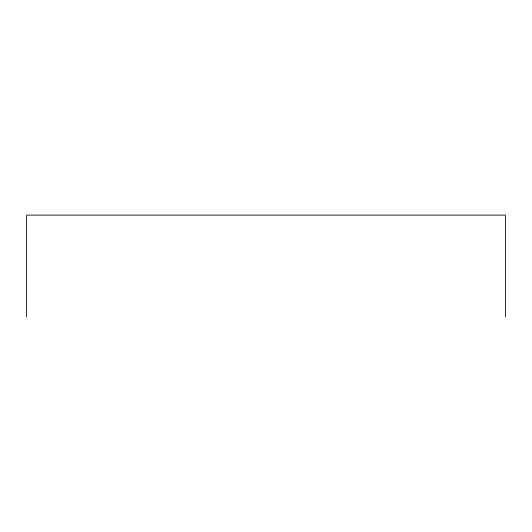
<?xml version="1.0" encoding="UTF-8"?>
<svg xmlns="http://www.w3.org/2000/svg" width="532" height="532" viewBox="0 0 532 532"><rect width="100%" height="100%" fill="white"/><g stroke="black" fill="none" stroke-linecap="round" stroke-linejoin="round"><path stroke-width="0.8" d="M505.4 316.899L505.4 215.101L26.6 215.101L26.6 316.899"/></g></svg>
